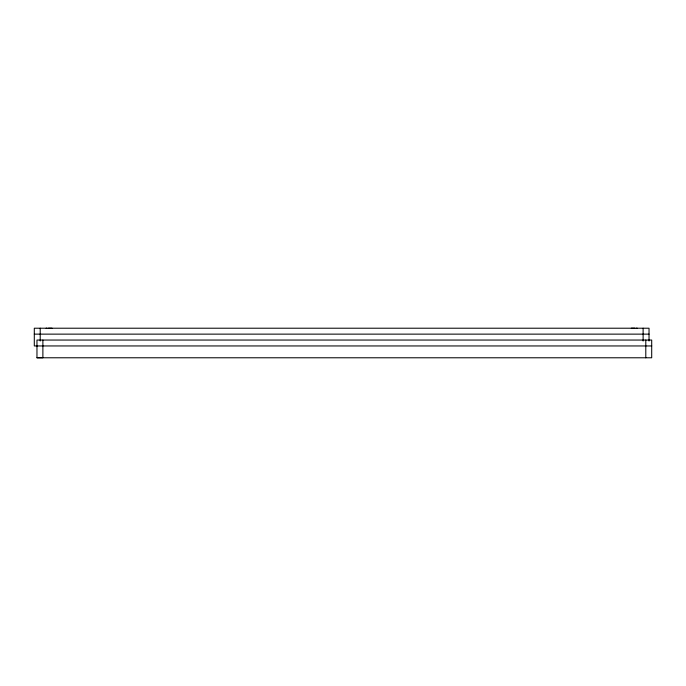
<?xml version="1.0" encoding="UTF-8"?>
<svg xmlns="http://www.w3.org/2000/svg" width="686" height="686" viewBox="0 0 686 686"><rect width="100%" height="100%" fill="white"/><g stroke="black" fill="none" stroke-linecap="round" stroke-linejoin="round"><path stroke-width="1.03" d="M649.033 341.036L649.033 328.217L34.3 328.217L34.3 345.95L651.7 345.958L651.7 357.783L36.967 357.775L36.967 345.941M40.208 341.019L40.208 328.217M643.116 341.036L643.116 328.217M645.792 357.783L645.792 340.05M46.125 328.217L46.914 328.217M636.419 328.217L637.208 328.217M48.432 328.217L52.033 328.217M631.3 328.217L634.893 328.217M34.3 334.133L649.033 334.133M36.967 357.766L42.884 357.766L42.884 340.05M651.7 345.958L651.7 340.05L36.967 340.05L36.967 345.95"/></g></svg>
